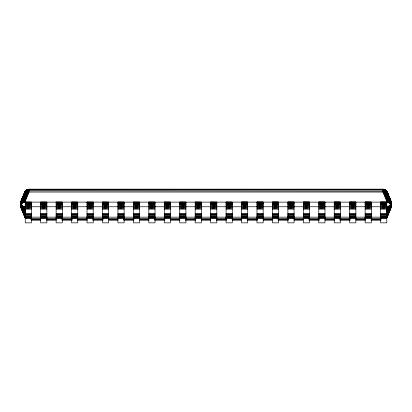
<?xml version="1.0" encoding="UTF-8"?>
<svg xmlns="http://www.w3.org/2000/svg" width="412" height="412" viewBox="0 0 412 412"><rect width="100%" height="100%" fill="white"/><g stroke="black" fill="none" stroke-linecap="round" stroke-linejoin="round"><path stroke-width="0.62" d="M386.698 209.693L387.687 206.685L390.792 204.445L391.4 204.445L386.312 191.508L386.312 190.658L384.386 189.355L383.031 189.149L28.969 189.149L26.378 189.942L24.674 192.049L20.6 202.127L20.6 206.762L25.261 217.938L31.415 217.917M386.729 213.498L389.464 205.712L386.672 211.892M22.207 203.456L26.62 191.508L26.62 189.963C30.74 186.96 23.69 201.988 24.365 202.194L23.175 202.719L21.208 204.445L20.6 204.445L25.688 191.508L25.688 190.658L26.378 189.942L28.969 189.149L28.969 192.049L24.895 202.127L24.365 202.194L28.969 192.049L383.031 192.049L386.312 191.508L387.326 192.049L391.4 202.127L391.4 206.762L386.739 217.938L380.585 217.938M23.793 202.39L27.743 191.693L28.969 190.869L385.622 191.111L385.622 189.942L383.031 189.149L383.031 192.049L387.105 202.127L388.331 202.447L390.792 204.445L386.698 214.235M386.559 211.104L388.331 206.443M26.62 189.963L25.019 191.693L20.6 203.183L25.688 191.508L28.969 189.942L384.257 189.927L385.622 190.468L386.981 191.693L391.4 202.194L387.326 192.049L385.622 189.942M389.355 211.021L387.084 216.918L391.4 206.443M390.262 208.657L391.4 205.712M386.641 216.537L391.4 204.445M20.6 202.719L25.019 191.693L26.378 190.468L28.969 189.355L384.386 189.355L386.631 190.869L387.326 192.049M386.507 217.933L391.4 206.17L386.708 216.537M386.858 217.732L391.4 206.7L386.507 218.206M391.4 206.7L387.203 217.15L386.507 217.835M386.636 207.916L387.105 206.762L387.687 206.685L386.626 209.013M20.6 202.447L25.019 191.693L26.62 190.473L28.969 189.942L27.743 189.927M20.6 202.39L25.019 191.693L26.62 191.508L28.969 192.049M386.858 217.505L391.4 206.5M25.302 214.235L21.208 204.445L26.62 191.508L28.969 190.869L27.743 190.674M25.019 191.693L20.6 202.21L25.369 190.998M386.688 216.521L391.4 205.433M384.257 189.51L384.257 191.693L389.464 203.183L385.38 191.508L385.622 191.111L386.312 191.508L391.4 202.719L386.981 191.467L386.312 190.658M25.688 190.658L25.369 190.869L25.688 191.508M388.331 202.447L384.257 191.693L383.031 190.869L384.257 190.674L385.622 191.111M27.743 189.51L28.969 189.355M28.969 190.869L26.62 191.271L26.378 189.942M24.895 202.127L387.105 202.127M247.715 202.158L241.535 202.158L241.535 222.851L247.715 222.851L247.715 202.127L241.535 202.127L247.715 202.24L241.535 202.251L247.715 202.457L241.535 202.503L247.715 202.817L241.535 202.884L247.715 203.307L241.535 203.394L247.715 203.852L241.535 203.955L247.715 204.496L241.535 204.615L247.715 205.305L241.535 205.439L247.715 206.201L241.535 206.35L247.715 207.082L241.535 207.236L247.715 208.034L241.535 208.173L247.715 209.126L241.535 209.126M263.165 202.158L256.985 202.158L256.985 222.851L263.165 222.851L263.165 202.127L256.985 202.127L263.165 202.24L256.985 202.251L263.165 202.457L256.985 202.503L263.165 202.817L256.985 202.884L263.165 203.307L256.985 203.394L263.165 203.852L256.985 203.955L263.165 204.496L256.985 204.615L263.165 205.305L256.985 205.439L263.165 206.201L256.985 206.35L263.165 207.082L256.985 207.236L263.165 208.034L256.985 208.173L263.165 209.126L256.985 209.126M278.615 202.158L272.435 202.158L272.435 222.851L278.615 222.851L278.615 202.127L272.435 202.127L278.615 202.24L272.435 202.251L278.615 202.457L272.435 202.503L278.615 202.817L272.435 202.884L278.615 203.307L272.435 203.394L278.615 203.852L272.435 203.955L278.615 204.496L272.435 204.615L278.615 205.305L272.435 205.439L278.615 206.201L272.435 206.35L278.615 207.082L272.435 207.236L278.615 208.034L272.435 208.173L278.615 209.126L272.435 209.126M294.065 202.158L287.885 202.158L287.885 222.851L294.065 222.851L294.065 202.127L287.885 202.127L294.065 202.24L287.885 202.251L294.065 202.457L287.885 202.503L294.065 202.817L287.885 202.884L294.065 203.307L287.885 203.394L294.065 203.852L287.885 203.955L294.065 204.496L287.885 204.615L294.065 205.305L287.885 205.439L294.065 206.201L287.885 206.35L294.065 207.082L287.885 207.236L294.065 208.034L287.885 208.173L294.065 209.126L287.885 209.126M309.515 202.158L303.335 202.158L303.335 222.851L309.515 222.851L309.515 202.127L303.335 202.127L309.515 202.24L303.335 202.251L309.515 202.457L303.335 202.503L309.515 202.817L303.335 202.884L309.515 203.307L303.335 203.394L309.515 203.852L303.335 203.955L309.515 204.496L303.335 204.615L309.515 205.305L303.335 205.439L309.515 206.201L303.335 206.35L309.515 207.082L303.335 207.236L309.515 208.034L303.335 208.173L309.515 209.126L303.335 209.126M324.965 202.158L318.785 202.158L318.785 222.851L324.965 222.851L324.965 202.127L318.785 202.127L324.965 202.24L318.785 202.251L324.965 202.457L318.785 202.503L324.965 202.817L318.785 202.884L324.965 203.307L318.785 203.394L324.965 203.852L318.785 203.955L324.965 204.496L318.785 204.615L324.965 205.305L318.785 205.439L324.965 206.201L318.785 206.35L324.965 207.082L318.785 207.236L324.965 208.034L318.785 208.173L324.965 209.126L318.785 209.126M340.415 202.158L334.235 202.158L334.235 222.851L340.415 222.851L340.415 202.127L334.235 202.127L340.415 202.24L334.235 202.251L340.415 202.457L334.235 202.503L340.415 202.817L334.235 202.884L340.415 203.307L334.235 203.394L340.415 203.852L334.235 203.955L340.415 204.496L334.235 204.615L340.415 205.305L334.235 205.439L340.415 206.201L334.235 206.35L340.415 207.082L334.235 207.236L340.415 208.034L334.235 208.173L340.415 209.126L334.235 209.126M355.865 202.158L349.685 202.158L349.685 222.851L355.865 222.851L355.865 202.127L349.685 202.127L355.865 202.24L349.685 202.251L355.865 202.457L349.685 202.503L355.865 202.817L349.685 202.884L355.865 203.307L349.685 203.394L355.865 203.852L349.685 203.955L355.865 204.496L349.685 204.615L355.865 205.305L349.685 205.439L355.865 206.201L349.685 206.35L355.865 207.082L349.685 207.236L355.865 208.034L349.685 208.173L355.865 209.126L349.685 209.126M371.315 202.158L365.135 202.158L365.135 222.851L371.315 222.851L371.315 202.127L365.135 202.127L371.315 202.24L365.135 202.251L371.315 202.457L365.135 202.503L371.315 202.817L365.135 202.884L371.315 203.307L365.135 203.394L371.315 203.852L365.135 203.955L371.315 204.496L365.135 204.615L371.315 205.305L365.135 205.439L371.315 206.201L365.135 206.35L371.315 207.082L365.135 207.236L371.315 208.034L365.135 208.173L371.315 209.126L365.135 209.126M386.765 202.158L380.585 202.158L380.585 222.851L386.765 222.851L386.765 202.127L380.585 202.127L386.765 202.24L380.585 202.251L386.765 202.457L380.585 202.503L386.765 202.817L380.585 202.884L386.765 203.307L380.585 203.394L386.765 203.852L380.585 203.955L386.765 204.496L380.585 204.615L386.765 205.305L380.585 205.439L386.765 206.201L380.585 206.35L386.765 207.082L380.585 207.236L386.765 208.034L380.585 208.173L386.765 209.126L380.585 209.126M31.333 206.762L40.984 206.762M46.772 206.762L56.423 206.762M62.212 206.762L71.863 206.762M77.652 206.762L87.303 206.762M93.091 206.762L102.743 206.762M108.531 206.762L118.182 206.762M123.971 206.762L133.622 206.762M139.416 206.762L149.062 206.762M154.855 206.762L164.506 206.762M170.295 206.762L179.946 206.762M185.735 206.762L195.386 206.762M201.174 206.762L210.826 206.762M216.614 206.762L226.265 206.762M232.054 206.762L241.705 206.762M247.494 206.762L257.145 206.762M262.938 206.762L272.584 206.762M278.378 206.762L288.029 206.762M293.818 206.762L303.469 206.762M309.257 206.762L318.909 206.762M324.697 206.762L334.348 206.762M340.137 206.762L349.788 206.762M355.577 206.762L365.228 206.762M371.016 206.762L380.667 206.762M25.235 209.126L31.415 209.126L25.235 208.173L31.415 208.034L25.235 207.236L31.415 207.082L25.235 206.35L31.415 206.201L25.235 205.439L31.415 205.305L25.235 204.615L31.415 204.496L25.235 203.955L31.415 203.852L25.235 203.394L31.415 203.307L25.235 202.884L31.415 202.817L25.235 202.503L31.415 202.457L25.235 202.251L31.415 202.24L25.235 202.158L25.235 222.851L31.415 222.851L31.415 202.127L25.235 202.127M40.685 209.126L46.865 209.126L40.685 208.173L46.865 208.034L40.685 207.236L46.865 207.082L40.685 206.35L46.865 206.201L40.685 205.439L46.865 205.305L40.685 204.615L46.865 204.496L40.685 203.955L46.865 203.852L40.685 203.394L46.865 203.307L40.685 202.884L46.865 202.817L40.685 202.503L46.865 202.457L40.685 202.251L46.865 202.24L40.685 202.158L40.685 222.851L46.865 222.851L46.865 202.127L40.685 202.127M56.135 209.126L62.315 209.126L56.135 208.173L62.315 208.034L56.135 207.236L62.315 207.082L56.135 206.35L62.315 206.201L56.135 205.439L62.315 205.305L56.135 204.615L62.315 204.496L56.135 203.955L62.315 203.852L56.135 203.394L62.315 203.307L56.135 202.884L62.315 202.817L56.135 202.503L62.315 202.457L56.135 202.251L62.315 202.24L56.135 202.158L56.135 222.851L62.315 222.851L62.315 202.127L56.135 202.127M71.585 209.126L77.765 209.126L71.585 208.173L77.765 208.034L71.585 207.236L77.765 207.082L71.585 206.35L77.765 206.201L71.585 205.439L77.765 205.305L71.585 204.615L77.765 204.496L71.585 203.955L77.765 203.852L71.585 203.394L77.765 203.307L71.585 202.884L77.765 202.817L71.585 202.503L77.765 202.457L71.585 202.251L77.765 202.24L71.585 202.158L71.585 222.851L77.765 222.851L77.765 202.127L71.585 202.127M87.035 209.126L93.215 209.126L87.035 208.173L93.215 208.034L87.035 207.236L93.215 207.082L87.035 206.35L93.215 206.201L87.035 205.439L93.215 205.305L87.035 204.615L93.215 204.496L87.035 203.955L93.215 203.852L87.035 203.394L93.215 203.307L87.035 202.884L93.215 202.817L87.035 202.503L93.215 202.457L87.035 202.251L93.215 202.24L87.035 202.158L87.035 222.851L93.215 222.851L93.215 202.127L87.035 202.127M102.485 209.126L108.665 209.126L102.485 208.173L108.665 208.034L102.485 207.236L108.665 207.082L102.485 206.35L108.665 206.201L102.485 205.439L108.665 205.305L102.485 204.615L108.665 204.496L102.485 203.955L108.665 203.852L102.485 203.394L108.665 203.307L102.485 202.884L108.665 202.817L102.485 202.503L108.665 202.457L102.485 202.251L108.665 202.24L102.485 202.158L102.485 222.851L108.665 222.851L108.665 202.127L102.485 202.127M117.935 209.126L124.115 209.126L117.935 208.173L124.115 208.034L117.935 207.236L124.115 207.082L117.935 206.35L124.115 206.201L117.935 205.439L124.115 205.305L117.935 204.615L124.115 204.496L117.935 203.955L124.115 203.852L117.935 203.394L124.115 203.307L117.935 202.884L124.115 202.817L117.935 202.503L124.115 202.457L117.935 202.251L124.115 202.24L117.935 202.158L117.935 222.851L124.115 222.851L124.115 202.127L117.935 202.127M133.385 209.126L139.565 209.126L133.385 208.173L139.565 208.034L133.385 207.236L139.565 207.082L133.385 206.35L139.565 206.201L133.385 205.439L139.565 205.305L133.385 204.615L139.565 204.496L133.385 203.955L139.565 203.852L133.385 203.394L139.565 203.307L133.385 202.884L139.565 202.817L133.385 202.503L139.565 202.457L133.385 202.251L139.565 202.24L133.385 202.158L133.385 222.851L139.565 222.851L139.565 202.127L133.385 202.127M148.835 209.126L155.015 209.126L148.835 208.173L155.015 208.034L148.835 207.236L155.015 207.082L148.835 206.35L155.015 206.201L148.835 205.439L155.015 205.305L148.835 204.615L155.015 204.496L148.835 203.955L155.015 203.852L148.835 203.394L155.015 203.307L148.835 202.884L155.015 202.817L148.835 202.503L155.015 202.457L148.835 202.251L155.015 202.24L148.835 202.158L148.835 222.851L155.015 222.851L155.015 202.127L148.835 202.127M164.285 209.126L170.465 209.126L164.285 208.173L170.465 208.034L164.285 207.236L170.465 207.082L164.285 206.35L170.465 206.201L164.285 205.439L170.465 205.305L164.285 204.615L170.465 204.496L164.285 203.955L170.465 203.852L164.285 203.394L170.465 203.307L164.285 202.884L170.465 202.817L164.285 202.503L170.465 202.457L164.285 202.251L170.465 202.24L164.285 202.158L164.285 222.851L170.465 222.851L170.465 202.127L164.285 202.127M179.735 209.126L185.915 209.126L179.735 208.173L185.915 208.034L179.735 207.236L185.915 207.082L179.735 206.35L185.915 206.201L179.735 205.439L185.915 205.305L179.735 204.615L185.915 204.496L179.735 203.955L185.915 203.852L179.735 203.394L185.915 203.307L179.735 202.884L185.915 202.817L179.735 202.503L185.915 202.457L179.735 202.251L185.915 202.24L179.735 202.158L179.735 222.851L185.915 222.851L185.915 202.127L179.735 202.127M195.185 209.126L201.365 209.126L195.185 208.173L201.365 208.034L195.185 207.236L201.365 207.082L195.185 206.35L201.365 206.201L195.185 205.439L201.365 205.305L195.185 204.615L201.365 204.496L195.185 203.955L201.365 203.852L195.185 203.394L201.365 203.307L195.185 202.884L201.365 202.817L195.185 202.503L201.365 202.457L195.185 202.251L201.365 202.24L195.185 202.158L195.185 222.851L201.365 222.851L201.365 202.127L195.185 202.127M210.635 209.126L216.815 209.126L210.635 208.173L216.815 208.034L210.635 207.236L216.815 207.082L210.635 206.35L216.815 206.201L210.635 205.439L216.815 205.305L210.635 204.615L216.815 204.496L210.635 203.955L216.815 203.852L210.635 203.394L216.815 203.307L210.635 202.884L216.815 202.817L210.635 202.503L216.815 202.457L210.635 202.251L216.815 202.24L210.635 202.158L210.635 222.851L216.815 222.851L216.815 202.127L210.635 202.127M226.085 209.126L232.265 209.126L226.085 208.173L232.265 208.034L226.085 207.236L232.265 207.082L226.085 206.35L232.265 206.201L226.085 205.439L232.265 205.305L226.085 204.615L232.265 204.496L226.085 203.955L232.265 203.852L226.085 203.394L232.265 203.307L226.085 202.884L232.265 202.817L226.085 202.503L232.265 202.457L226.085 202.251L232.265 202.24L226.085 202.158L226.085 222.851L232.265 222.851L232.265 202.127L226.085 202.127M25.235 213.56L31.415 213.56M40.685 213.56L46.865 213.56M56.135 213.56L62.315 213.56M71.585 213.56L77.765 213.56M87.035 213.56L93.215 213.56M102.485 213.56L108.665 213.56M117.935 213.56L124.115 213.56M133.385 213.56L139.565 213.56M148.835 213.56L155.015 213.56M164.285 213.56L170.465 213.56M179.735 213.56L185.915 213.56M195.185 213.56L201.365 213.56M210.635 213.56L216.815 213.56M226.085 213.56L232.265 213.56M241.535 213.56L247.715 213.56M256.985 213.56L263.165 213.56M272.435 213.56L278.615 213.56M287.885 213.56L294.065 213.56M303.335 213.56L309.515 213.56M318.785 213.56L324.965 213.56M334.235 213.56L340.415 213.56M349.685 213.56L355.865 213.56M365.135 213.56L371.315 213.56M380.585 213.56L386.765 213.56M25.235 214.137L31.415 214.137M40.685 214.137L46.865 214.137M56.135 214.137L62.315 214.137M71.585 214.137L77.765 214.137M87.035 214.137L93.215 214.137M102.485 214.137L108.665 214.137M117.935 214.137L124.115 214.137M133.385 214.137L139.565 214.137M148.835 214.137L155.015 214.137M164.285 214.137L170.465 214.137M179.735 214.137L185.915 214.137M195.185 214.137L201.365 214.137M210.635 214.137L216.815 214.137M226.085 214.137L232.265 214.137M241.535 214.137L247.715 214.137M256.985 214.137L263.165 214.137M272.435 214.137L278.615 214.137M287.885 214.137L294.065 214.137M303.335 214.137L309.515 214.137M318.785 214.137L324.965 214.137M334.235 214.137L340.415 214.137M349.685 214.137L355.865 214.137M365.135 214.137L371.315 214.137M380.585 214.137L386.765 214.137M25.235 214.698L31.415 214.698M40.685 214.698L46.865 214.698M56.135 214.698L62.315 214.698M71.585 214.698L77.765 214.698M87.035 214.698L93.215 214.698M102.485 214.698L108.665 214.698M117.935 214.698L124.115 214.698M133.385 214.698L139.565 214.698M148.835 214.698L155.015 214.698M164.285 214.698L170.465 214.698M179.735 214.698L185.915 214.698M195.185 214.698L201.365 214.698M210.635 214.698L216.815 214.698M226.085 214.698L232.265 214.698M241.535 214.698L247.715 214.698M256.985 214.698L263.165 214.698M272.435 214.698L278.615 214.698M287.885 214.698L294.065 214.698M303.335 214.698L309.515 214.698M318.785 214.698L324.965 214.698M334.235 214.698L340.415 214.698M349.685 214.698L355.865 214.698M365.135 214.698L371.315 214.698M380.585 214.698L386.765 214.698M25.235 215.466L31.415 215.466M40.685 215.466L46.865 215.466M56.135 215.466L62.315 215.466M71.585 215.466L77.765 215.466M87.035 215.466L93.215 215.466M102.485 215.466L108.665 215.466M117.935 215.466L124.115 215.466M133.385 215.466L139.565 215.466M148.835 215.466L155.015 215.466M164.285 215.466L170.465 215.466M179.735 215.466L185.915 215.466M195.185 215.466L201.365 215.466M210.635 215.466L216.815 215.466M226.085 215.466L232.265 215.466M241.535 215.466L247.715 215.466M256.985 215.466L263.165 215.466M272.435 215.466L278.615 215.466M287.885 215.466L294.065 215.466M303.335 215.466L309.515 215.466M318.785 215.466L324.965 215.466M334.235 215.466L340.415 215.466M349.685 215.466L355.865 215.466M365.135 215.466L371.315 215.466M380.585 215.466L386.765 215.466M25.235 216.151L31.415 216.151M40.685 216.151L46.865 216.151M56.135 216.151L62.315 216.151M71.585 216.151L77.765 216.151M87.035 216.151L93.215 216.151M102.485 216.151L108.665 216.151M117.935 216.151L124.115 216.151M133.385 216.151L139.565 216.151M148.835 216.151L155.015 216.151M164.285 216.151L170.465 216.151M179.735 216.151L185.915 216.151M195.185 216.151L201.365 216.151M210.635 216.151L216.815 216.151M226.085 216.151L232.265 216.151M241.535 216.151L247.715 216.151M256.985 216.151L263.165 216.151M272.435 216.151L278.615 216.151M287.885 216.151L294.065 216.151M303.335 216.151L309.515 216.151M318.785 216.151L324.965 216.151M334.235 216.151L340.415 216.151M349.685 216.151L355.865 216.151M365.135 216.151L371.315 216.151M380.585 216.151L386.765 216.151M25.235 216.691L31.415 216.691M40.685 216.691L46.865 216.691M56.135 216.691L62.315 216.691M71.585 216.691L77.765 216.691M87.035 216.691L93.215 216.691M102.485 216.691L108.665 216.691M117.935 216.691L124.115 216.691M133.385 216.691L139.565 216.691M148.835 216.691L155.015 216.691M164.285 216.691L170.465 216.691M179.735 216.691L185.915 216.691M195.185 216.691L201.365 216.691M210.635 216.691L216.815 216.691M226.085 216.691L232.265 216.691M241.535 216.691L247.715 216.691M256.985 216.691L263.165 216.691M272.435 216.691L278.615 216.691M287.885 216.691L294.065 216.691M303.335 216.691L309.515 216.691M318.785 216.691L324.965 216.691M334.235 216.691L340.415 216.691M349.685 216.691L355.865 216.691M365.135 216.691L371.315 216.691M380.585 216.691L386.765 216.691M25.235 217.145L108.665 217.145M108.861 217.15L139.565 217.145M139.74 217.15L148.747 217.15M148.835 217.145L170.465 217.145M170.62 217.15L179.627 217.15M179.735 217.145L201.365 217.145M201.499 217.15L210.501 217.15M210.635 217.145L232.265 217.145M232.373 217.15L241.381 217.15M241.535 217.145L263.165 217.145M263.253 217.15L272.26 217.15M272.435 217.145L303.139 217.15M303.335 217.145L386.765 217.145M25.235 217.536L31.415 217.536M40.685 217.536L46.865 217.536M56.135 217.536L62.315 217.536M71.585 217.536L77.765 217.536M87.035 217.536L93.215 217.536M102.485 217.536L108.665 217.536M117.935 217.536L124.115 217.536M133.385 217.536L139.565 217.536M148.835 217.536L155.015 217.536M164.285 217.536L170.465 217.536M179.735 217.536L185.915 217.536M195.185 217.536L201.365 217.536M210.635 217.536L216.815 217.536M226.085 217.536L232.265 217.536M241.535 217.536L247.715 217.536M256.985 217.536L263.165 217.536M272.435 217.536L278.615 217.536M287.885 217.536L294.065 217.536M303.335 217.536L309.515 217.536M318.785 217.536L324.965 217.536M334.235 217.536L340.415 217.536M349.685 217.536L355.865 217.536M365.135 217.536L371.315 217.536M380.585 217.536L386.765 217.536M25.235 217.778L31.415 217.778M40.685 217.778L46.865 217.778M56.135 217.778L62.315 217.778M71.585 217.778L77.765 217.778M87.035 217.778L93.215 217.778M102.485 217.778L108.665 217.778M117.935 217.778L124.115 217.778M133.385 217.778L139.565 217.778M148.835 217.778L155.015 217.778M164.285 217.778L170.465 217.778M179.735 217.778L185.915 217.778M195.185 217.778L201.365 217.778M210.635 217.778L216.815 217.778M226.085 217.778L232.265 217.778M241.535 217.778L247.715 217.778M256.985 217.778L263.165 217.778M272.435 217.778L278.615 217.778M287.885 217.778L294.065 217.778M303.335 217.778L309.515 217.778M318.785 217.778L324.965 217.778M334.235 217.778L340.415 217.778M349.685 217.778L355.865 217.778M365.135 217.778L371.315 217.778M380.585 217.778L386.765 217.778M40.685 217.917L46.865 217.938M56.135 217.938L62.315 217.917M71.585 217.917L77.765 217.938M87.035 217.917L93.215 217.938M102.485 217.938L108.665 217.917M117.935 217.917L124.115 217.938M133.385 217.938L139.565 217.917M148.835 217.917L155.015 217.938M164.285 217.938L170.465 217.917M179.735 217.938L185.915 217.917M195.185 217.917L201.365 217.938M210.635 217.917L216.815 217.938M226.085 217.917L232.265 217.938M241.535 217.938L247.715 217.917M256.985 217.938L263.165 217.917M272.435 217.938L278.615 217.917M287.885 217.917L294.065 217.938M303.335 217.917L309.515 217.938M318.785 217.938L324.965 217.917M334.235 217.938L340.415 217.917M349.685 217.917L355.865 217.938M365.135 217.917L371.315 217.938M25.235 218.216L31.415 218.216M40.685 218.216L46.865 218.216M56.135 218.216L62.315 218.216M71.585 218.216L77.765 218.216M87.035 218.216L93.215 218.216M102.485 218.216L108.665 218.216M117.935 218.216L124.115 218.216M133.385 218.216L139.565 218.216M148.835 218.216L155.015 218.216M164.285 218.216L170.465 218.216M179.735 218.216L185.915 218.216M195.185 218.216L201.365 218.216M210.635 218.216L216.815 218.216M226.085 218.216L232.265 218.216M241.535 218.216L247.715 218.216M256.985 218.216L263.165 218.216M272.435 218.216L278.615 218.216M287.885 218.216L294.065 218.216M303.335 218.216L309.515 218.216M318.785 218.216L324.965 218.216M334.235 218.216L340.415 218.216M349.685 218.216L355.865 218.216M365.135 218.216L371.315 218.216M380.585 218.216L386.765 218.216M31.024 218.334L40.675 218.334M46.463 218.334L56.114 218.334M61.903 218.334L72.193 218.334M77.343 218.334L86.989 218.334M92.782 218.334L103.072 218.334M108.861 218.334L117.868 218.334M123.657 218.334L133.952 218.334M139.74 218.334L148.747 218.334M154.536 218.334L164.831 218.334M170.62 218.334L179.627 218.334M185.415 218.334L195.705 218.334M201.499 218.334L210.501 218.334M216.295 218.334L226.585 218.334M232.373 218.334L241.381 218.334M247.169 218.334L257.464 218.334M263.253 218.334L272.26 218.334M278.048 218.334L288.343 218.334M294.132 218.334L303.139 218.334M308.928 218.334L319.218 218.334M325.011 218.334L334.657 218.334M339.807 218.334L350.097 218.334M355.886 218.334L365.537 218.334M371.325 218.334L380.976 218.334M31.024 219.256L40.675 219.256M46.463 219.256L56.114 219.256M61.903 219.256L72.193 219.256M77.343 219.256L86.989 219.256M92.782 219.256L103.072 219.256M108.861 219.256L117.868 219.256M123.657 219.256L133.952 219.256M139.74 219.256L148.747 219.256M154.536 219.256L164.831 219.256M170.62 219.256L179.627 219.256M185.415 219.256L195.705 219.256M201.499 219.256L210.501 219.256M216.295 219.256L226.585 219.256M232.373 219.256L241.381 219.256M247.169 219.256L257.464 219.256M263.253 219.256L272.26 219.256M278.048 219.256L288.343 219.256M294.132 219.256L303.139 219.256M308.928 219.256L319.218 219.256M325.011 219.256L334.657 219.256M339.807 219.256L350.097 219.256M355.886 219.256L365.537 219.256M371.325 219.256L380.976 219.256M31.024 219.848L40.675 219.848M46.463 219.848L56.114 219.848M61.903 219.848L72.193 219.848M77.343 219.848L86.989 219.848M92.782 219.848L103.072 219.848M108.861 219.848L117.868 219.848M123.657 219.848L133.952 219.848M139.74 219.848L148.747 219.848M154.536 219.848L164.831 219.848M170.62 219.848L179.627 219.848M185.415 219.848L195.705 219.848M201.499 219.848L210.501 219.848M216.295 219.848L226.585 219.848M232.373 219.848L241.381 219.848M247.169 219.848L257.464 219.848M263.253 219.848L272.26 219.848M278.048 219.848L288.343 219.848M294.132 219.848L303.139 219.848M308.928 219.848L319.218 219.848M325.011 219.848L334.657 219.848M339.807 219.848L350.097 219.848M355.886 219.848L365.537 219.848M371.325 219.848L380.976 219.848M31.024 220.049L40.675 220.049M46.463 220.049L56.32 220.049M61.882 220.049L72.193 220.049M77.343 220.049L87.349 220.049M92.782 220.049L103.072 220.049M108.861 220.049L117.868 220.049M123.657 220.049L133.952 220.049M139.74 220.049L148.747 220.049M154.536 220.049L164.831 220.049M170.62 220.049L179.627 220.049M185.415 220.049L195.705 220.049M201.499 220.049L210.501 220.049M216.295 220.049L226.585 220.049M232.373 220.049L241.381 220.049M247.169 220.049L257.464 220.049M263.253 220.049L272.26 220.049M278.048 220.049L288.343 220.049M294.132 220.049L303.139 220.049M308.928 220.049L319.218 220.049M325.011 220.049L334.657 220.049M339.807 220.049L350.303 220.049M355.886 220.049L365.537 220.049M370.872 220.049L380.976 220.049M390.792 204.445L385.38 191.508L383.031 190.869M21.208 204.445L23.175 206.17L24.895 206.762L25.364 207.916M383.031 189.355L384.257 189.927M384.257 190.674L383.031 189.942L385.38 190.473L386.981 191.693L391.4 202.39M25.492 217.835L24.797 217.15L20.6 206.7L25.492 217.933M24.797 217.15L25.492 218.206M26.378 191.111L26.62 191.508L23.175 202.719L27.743 191.693L27.614 189.355M383.031 192.049L387.687 202.21L384.257 191.693L384.386 189.355M25.415 209.023L24.365 206.7L25.338 209.698M21.12 207.324L20.6 206.17L21.316 207.962M25.312 216.552L20.6 205.712L25.142 217.505L20.6 206.443M391.4 203.456L386.312 191.508L386.631 190.869M25.287 211.274L23.175 206.17L25.431 213.447M20.6 206.5L24.905 216.928M391.4 202.447L386.981 191.693L388.969 196.864M21.795 209.152L24.905 216.908M20.6 204.445L25.359 216.537M389.855 199.161L390.514 200.881M23.793 206.5L25.292 210.553M22.207 205.433L25.23 213.607M385.38 189.963L385.38 191.508"/></g></svg>
